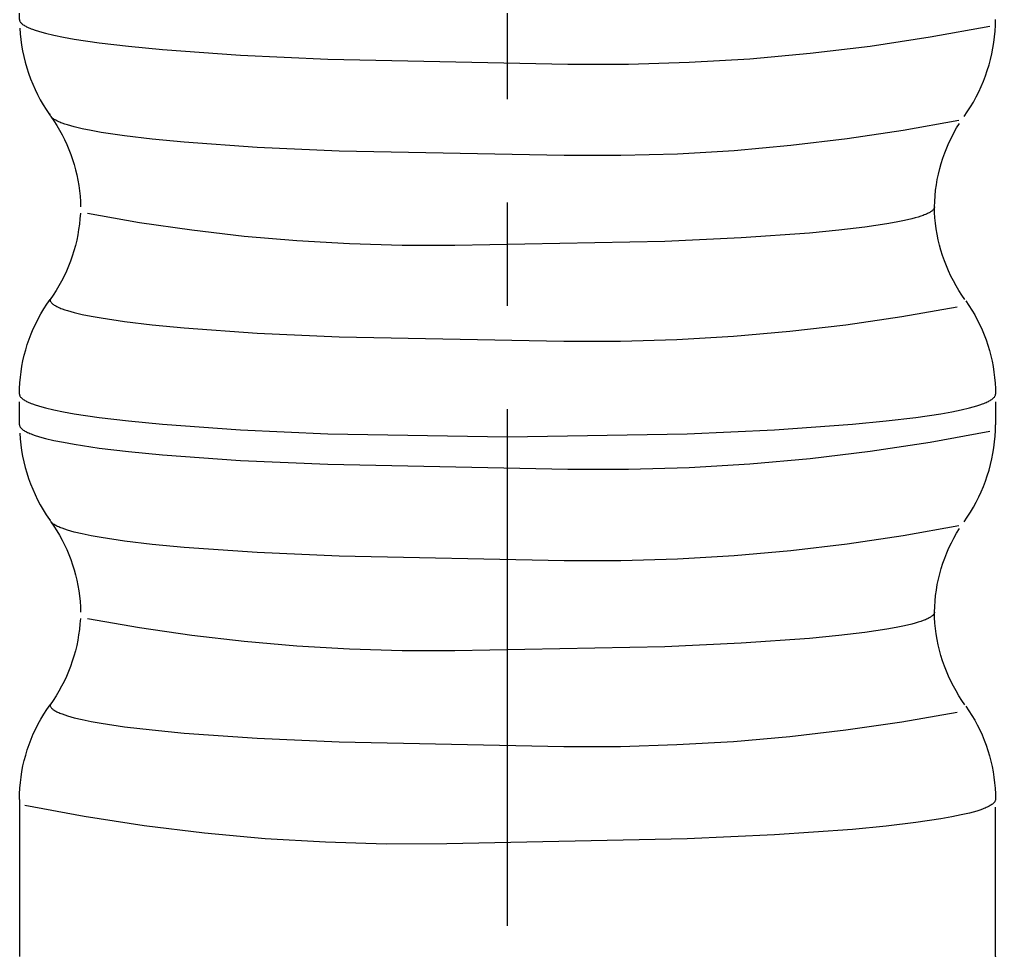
# Model space of a CAD drawing. Header units: millimetres. Extents: x 601 to 1195, y -13 to 407.
# Drawn here: x 1070.05 to 1082.05, y 47.28 to 58.8 of the extents above; entities that cross this region are included whole.
import ezdxf

# ---------------------------------------------------------------- set-up
doc = ezdxf.new("R2010")
doc.units = ezdxf.units.MM
doc.header["$LTSCALE"] = 0.1
doc.linetypes.add('CENTERX2', pattern=[101.6, 63.5, -12.7, 12.7, -12.7])
for name, color, linetype in [('CENTER', 1, 'CENTERX2'), ('MAKE2D ______', 7, 'Continuous'), ('MAKE2D ______ - TANGENT', 7, 'Continuous')]:
    doc.layers.add(name, color=color, linetype=linetype)

msp = doc.modelspace()

# ---------------------------------------------------------------- linework, layer by layer
at = {"layer": 'CENTER'}
msp.add_line((1076.047, 27.342), (1076.047, 72.446), dxfattribs=at)
at = {"layer": 'MAKE2D ______'}
for p, q in [((1070.047, 58.802), (1070.047, 62.131)), ((1082.046, 58.731), (1082.047, 58.802)), ((1070.05, 58.697), (1070.055, 58.627)), ((1082.042, 58.661), (1082.046, 58.731)), ((1070.055, 58.627), (1070.063, 58.556)), ((1082.027, 58.52), (1082.035, 58.59)), ((1082.035, 58.59), (1082.042, 58.661)), ((1070.063, 58.556), (1070.073, 58.486)), ((1070.073, 58.486), (1070.085, 58.416)), ((1082.002, 58.381), (1082.016, 58.45)), ((1082.016, 58.45), (1082.027, 58.52)), ((1070.085, 58.416), (1070.1, 58.346)), ((1070.1, 58.346), (1070.117, 58.277)), ((1081.986, 58.312), (1082.002, 58.381)), ((1070.117, 58.277), (1070.137, 58.209)), ((1070.137, 58.209), (1070.159, 58.141)), ((1081.947, 58.176), (1081.968, 58.244)), ((1081.968, 58.244), (1081.986, 58.312)), ((1070.159, 58.141), (1070.183, 58.074)), ((1081.899, 58.043), (1081.924, 58.109)), ((1081.924, 58.109), (1081.947, 58.176)), ((1070.183, 58.074), (1070.21, 58.009)), ((1070.21, 58.009), (1070.238, 57.944)), ((1081.842, 57.914), (1081.871, 57.978)), ((1081.871, 57.978), (1081.899, 58.043)), ((1070.238, 57.944), (1070.27, 57.88)), ((1070.27, 57.88), (1070.303, 57.817)), ((1081.776, 57.788), (1081.81, 57.85)), ((1081.81, 57.85), (1081.842, 57.914)), ((1070.303, 57.817), (1070.338, 57.755)), ((1070.338, 57.755), (1070.376, 57.695)), ((1081.701, 57.668), (1081.74, 57.728)), ((1081.74, 57.728), (1081.776, 57.788)), ((1070.376, 57.695), (1070.415, 57.636)), ((1070.433, 57.61), (1070.471, 57.556)), ((1081.661, 57.61), (1081.701, 57.668)), ((1070.471, 57.556), (1070.506, 57.5)), ((1070.506, 57.5), (1070.54, 57.443)), ((1081.569, 57.469), (1081.604, 57.526)), ((1070.54, 57.443), (1070.571, 57.385)), ((1070.571, 57.385), (1070.601, 57.327)), ((1081.505, 57.349), (1081.536, 57.409)), ((1081.536, 57.409), (1081.569, 57.469)), ((1070.601, 57.327), (1070.629, 57.267)), ((1070.629, 57.267), (1070.654, 57.206)), ((1081.448, 57.226), (1081.475, 57.288)), ((1081.475, 57.288), (1081.505, 57.349)), ((1070.654, 57.206), (1070.678, 57.144)), ((1070.678, 57.144), (1070.7, 57.082)), ((1081.401, 57.099), (1081.423, 57.163)), ((1081.423, 57.163), (1081.448, 57.226)), ((1070.7, 57.082), (1070.719, 57.019)), ((1070.719, 57.019), (1070.736, 56.956)), ((1081.362, 56.969), (1081.38, 57.034)), ((1081.38, 57.034), (1081.401, 57.099)), ((1070.736, 56.956), (1070.752, 56.891)), ((1070.752, 56.891), (1070.765, 56.827)), ((1081.332, 56.837), (1081.346, 56.903)), ((1081.346, 56.903), (1081.362, 56.969)), ((1070.765, 56.827), (1070.775, 56.762)), ((1070.775, 56.762), (1070.784, 56.697)), ((1081.311, 56.703), (1081.32, 56.77)), ((1081.32, 56.77), (1081.332, 56.837)), ((1070.784, 56.697), (1070.791, 56.631)), ((1081.304, 56.635), (1081.311, 56.703)), ((1070.791, 56.631), (1070.795, 56.565)), ((1070.795, 56.565), (1070.797, 56.499)), ((1081.297, 56.5), (1081.3, 56.567)), ((1081.3, 56.567), (1081.304, 56.635)), ((1071.523, 56.305), (1070.885, 56.416)), ((1081.172, 56.4), (1081.158, 56.395)), ((1081.186, 56.406), (1081.172, 56.4)), ((1081.198, 56.411), (1081.186, 56.406)), ((1081.21, 56.416), (1081.198, 56.411)), ((1081.221, 56.422), (1081.21, 56.416)), ((1081.231, 56.427), (1081.221, 56.422)), ((1081.24, 56.432), (1081.231, 56.427)), ((1081.249, 56.438), (1081.24, 56.432)), ((1081.257, 56.443), (1081.249, 56.438)), ((1081.264, 56.448), (1081.257, 56.443)), ((1081.27, 56.453), (1081.264, 56.448)), ((1081.276, 56.459), (1081.27, 56.453)), ((1081.281, 56.464), (1081.276, 56.459)), ((1081.285, 56.469), (1081.281, 56.464)), ((1081.289, 56.474), (1081.285, 56.469)), ((1081.292, 56.479), (1081.289, 56.474)), ((1081.294, 56.484), (1081.292, 56.479)), ((1081.296, 56.49), (1081.294, 56.484)), ((1081.297, 56.495), (1081.296, 56.49)), ((1081.297, 56.5), (1081.297, 56.495)), ((1072.164, 56.212), (1071.523, 56.305)), ((1080.711, 56.29), (1080.442, 56.249)), ((1080.826, 56.31), (1080.711, 56.29)), ((1080.929, 56.331), (1080.826, 56.31)), ((1081.018, 56.352), (1080.929, 56.331)), ((1081.058, 56.363), (1081.018, 56.352)), ((1081.095, 56.374), (1081.058, 56.363)), ((1081.128, 56.384), (1081.095, 56.374)), ((1081.158, 56.395), (1081.128, 56.384)), ((1072.809, 56.137), (1072.164, 56.212)), ((1079.76, 56.176), (1078.92, 56.117)), ((1080.123, 56.211), (1079.76, 56.176)), ((1080.442, 56.249), (1080.123, 56.211)), ((1073.455, 56.081), (1072.809, 56.137)), ((1074.103, 56.043), (1073.455, 56.081)), ((1074.752, 56.024), (1074.103, 56.043)), ((1077.98, 56.074), (1075.4, 56.024)), ((1078.92, 56.117), (1077.98, 56.074)), ((1075.4, 56.024), (1074.752, 56.024)), ((1070.047, 53.821), (1070.047, 54.102)), ((1082.047, 54.102), (1082.047, 53.821)), ((1082.046, 53.75), (1082.047, 53.821)), ((1070.05, 53.717), (1070.055, 53.646)), ((1070.055, 53.646), (1070.063, 53.575)), ((1082.035, 53.609), (1082.042, 53.68)), ((1082.042, 53.68), (1082.046, 53.75)), ((1070.063, 53.575), (1070.073, 53.505)), ((1082.016, 53.469), (1082.027, 53.539)), ((1082.027, 53.539), (1082.035, 53.609)), ((1070.073, 53.505), (1070.085, 53.435)), ((1070.085, 53.435), (1070.1, 53.365)), ((1082.002, 53.4), (1082.016, 53.469)), ((1070.1, 53.365), (1070.117, 53.296)), ((1070.117, 53.296), (1070.137, 53.228)), ((1081.968, 53.263), (1081.986, 53.331)), ((1081.986, 53.331), (1082.002, 53.4)), ((1070.137, 53.228), (1070.159, 53.16)), ((1070.159, 53.16), (1070.183, 53.093)), ((1081.924, 53.128), (1081.947, 53.195)), ((1081.947, 53.195), (1081.968, 53.263)), ((1070.183, 53.093), (1070.21, 53.028)), ((1081.871, 52.997), (1081.899, 53.062)), ((1081.899, 53.062), (1081.924, 53.128)), ((1070.21, 53.028), (1070.238, 52.963)), ((1070.238, 52.963), (1070.27, 52.899)), ((1081.81, 52.869), (1081.842, 52.933)), ((1081.842, 52.933), (1081.871, 52.997)), ((1070.27, 52.899), (1070.303, 52.836)), ((1070.303, 52.836), (1070.338, 52.774)), ((1081.74, 52.747), (1081.776, 52.807)), ((1081.776, 52.807), (1081.81, 52.869)), ((1070.338, 52.774), (1070.376, 52.714)), ((1070.376, 52.714), (1070.415, 52.655)), ((1081.661, 52.629), (1081.701, 52.687)), ((1081.701, 52.687), (1081.74, 52.747)), ((1070.433, 52.629), (1070.471, 52.575)), ((1070.471, 52.575), (1070.506, 52.519)), ((1070.506, 52.519), (1070.54, 52.462)), ((1070.54, 52.462), (1070.571, 52.404)), ((1081.536, 52.428), (1081.569, 52.488)), ((1081.569, 52.488), (1081.604, 52.545)), ((1070.571, 52.404), (1070.601, 52.346)), ((1070.601, 52.346), (1070.629, 52.286)), ((1081.475, 52.307), (1081.505, 52.368)), ((1081.505, 52.368), (1081.536, 52.428)), ((1070.629, 52.286), (1070.654, 52.225)), ((1070.654, 52.225), (1070.678, 52.164)), ((1081.423, 52.182), (1081.448, 52.245)), ((1081.448, 52.245), (1081.475, 52.307)), ((1070.678, 52.164), (1070.7, 52.101)), ((1070.7, 52.101), (1070.719, 52.038)), ((1081.38, 52.053), (1081.401, 52.118)), ((1081.401, 52.118), (1081.423, 52.182)), ((1070.719, 52.038), (1070.736, 51.975)), ((1070.736, 51.975), (1070.752, 51.911)), ((1081.346, 51.922), (1081.362, 51.988)), ((1081.362, 51.988), (1081.38, 52.053)), ((1070.752, 51.911), (1070.765, 51.846)), ((1070.765, 51.846), (1070.775, 51.781)), ((1081.32, 51.789), (1081.332, 51.856)), ((1081.332, 51.856), (1081.346, 51.922)), ((1070.775, 51.781), (1070.784, 51.716)), ((1081.304, 51.654), (1081.311, 51.722)), ((1081.311, 51.722), (1081.32, 51.789)), ((1070.784, 51.716), (1070.791, 51.65)), ((1070.791, 51.65), (1070.795, 51.584)), ((1081.3, 51.587), (1081.304, 51.654)), ((1070.795, 51.584), (1070.797, 51.518)), ((1081.281, 51.483), (1081.276, 51.478)), ((1081.285, 51.488), (1081.281, 51.483)), ((1081.289, 51.493), (1081.285, 51.488)), ((1081.292, 51.498), (1081.289, 51.493)), ((1081.294, 51.503), (1081.292, 51.498)), ((1081.296, 51.509), (1081.294, 51.503)), ((1081.297, 51.514), (1081.296, 51.509)), ((1081.297, 51.519), (1081.3, 51.587)), ((1081.297, 51.519), (1081.297, 51.514)), ((1071.523, 51.324), (1070.885, 51.435)), ((1081.018, 51.371), (1080.929, 51.35)), ((1081.058, 51.382), (1081.018, 51.371)), ((1081.095, 51.393), (1081.058, 51.382)), ((1081.128, 51.403), (1081.095, 51.393)), ((1081.158, 51.414), (1081.128, 51.403)), ((1081.172, 51.419), (1081.158, 51.414)), ((1081.186, 51.425), (1081.172, 51.419)), ((1081.198, 51.43), (1081.186, 51.425)), ((1081.21, 51.435), (1081.198, 51.43)), ((1081.221, 51.441), (1081.21, 51.435)), ((1081.231, 51.446), (1081.221, 51.441)), ((1081.24, 51.451), (1081.231, 51.446)), ((1081.249, 51.457), (1081.24, 51.451)), ((1081.257, 51.462), (1081.249, 51.457)), ((1081.264, 51.467), (1081.257, 51.462)), ((1081.27, 51.472), (1081.264, 51.467)), ((1081.276, 51.478), (1081.27, 51.472)), ((1072.164, 51.231), (1071.523, 51.324)), ((1080.442, 51.268), (1080.123, 51.23)), ((1080.711, 51.309), (1080.442, 51.268)), ((1080.826, 51.329), (1080.711, 51.309)), ((1080.929, 51.35), (1080.826, 51.329)), ((1072.809, 51.156), (1072.164, 51.231)), ((1073.455, 51.1), (1072.809, 51.156)), ((1078.92, 51.136), (1077.98, 51.093)), ((1079.76, 51.195), (1078.92, 51.136)), ((1080.123, 51.23), (1079.76, 51.195)), ((1074.103, 51.062), (1073.455, 51.1)), ((1074.752, 51.043), (1074.103, 51.062)), ((1075.4, 51.043), (1074.752, 51.043)), ((1077.98, 51.093), (1075.4, 51.043)), ((1070.047, 49.216), (1070.047, 47.285)), ((1082.047, 47.285), (1082.047, 49.119))]:
    msp.add_line(p, q, dxfattribs=at)
at = {"layer": 'MAKE2D ______ - TANGENT'}
for p, q in [((1070.047, 58.802), (1070.048, 58.796)), ((1070.048, 58.796), (1070.049, 58.791)), ((1070.049, 58.791), (1070.051, 58.785)), ((1070.051, 58.785), (1070.053, 58.779)), ((1070.053, 58.779), (1070.057, 58.773)), ((1070.057, 58.773), (1070.061, 58.767)), ((1070.061, 58.767), (1070.066, 58.761)), ((1070.066, 58.761), (1070.071, 58.755)), ((1070.071, 58.755), (1070.078, 58.749)), ((1070.078, 58.749), (1070.085, 58.743)), ((1070.085, 58.743), (1070.094, 58.737)), ((1070.094, 58.737), (1070.103, 58.731)), ((1070.103, 58.731), (1070.113, 58.725)), ((1070.113, 58.725), (1070.123, 58.719)), ((1070.123, 58.719), (1070.135, 58.713)), ((1070.135, 58.713), (1070.147, 58.707)), ((1070.147, 58.707), (1070.161, 58.701)), ((1070.161, 58.701), (1070.175, 58.695)), ((1070.175, 58.695), (1070.19, 58.689)), ((1070.19, 58.689), (1070.206, 58.683)), ((1070.206, 58.683), (1070.241, 58.67)), ((1081.245, 58.588), (1081.976, 58.722)), ((1070.241, 58.67), (1070.279, 58.658)), ((1070.279, 58.658), (1070.321, 58.646)), ((1070.321, 58.646), (1070.366, 58.634)), ((1070.366, 58.634), (1070.468, 58.61)), ((1070.468, 58.61), (1070.586, 58.586)), ((1070.586, 58.586), (1070.718, 58.562)), ((1070.718, 58.562), (1071.025, 58.516)), ((1080.508, 58.476), (1081.245, 58.588)), ((1071.025, 58.516), (1071.389, 58.473)), ((1071.389, 58.473), (1071.805, 58.432)), ((1079.768, 58.387), (1080.508, 58.476)), ((1071.805, 58.432), (1072.764, 58.364)), ((1072.764, 58.364), (1073.839, 58.316)), ((1078.281, 58.276), (1079.025, 58.32)), ((1079.025, 58.32), (1079.768, 58.387)), ((1073.839, 58.316), (1076.791, 58.255)), ((1076.791, 58.255), (1077.536, 58.254)), ((1077.536, 58.254), (1078.281, 58.276)), ((1070.423, 57.635), (1070.422, 57.641)), ((1070.424, 57.63), (1070.423, 57.635)), ((1070.425, 57.624), (1070.424, 57.63)), ((1070.428, 57.619), (1070.425, 57.624)), ((1070.431, 57.613), (1070.428, 57.619)), ((1070.435, 57.608), (1070.431, 57.613)), ((1070.44, 57.602), (1070.435, 57.608)), ((1070.445, 57.597), (1070.44, 57.602)), ((1070.451, 57.591), (1070.445, 57.597)), ((1070.458, 57.585), (1070.451, 57.591)), ((1070.466, 57.58), (1070.458, 57.585)), ((1070.474, 57.574), (1070.466, 57.58)), ((1070.484, 57.568), (1070.474, 57.574)), ((1070.494, 57.563), (1070.484, 57.568)), ((1070.504, 57.557), (1070.494, 57.563)), ((1070.516, 57.551), (1070.504, 57.557)), ((1070.529, 57.546), (1070.516, 57.551)), ((1070.542, 57.54), (1070.529, 57.546)), ((1070.556, 57.534), (1070.542, 57.54)), ((1070.571, 57.529), (1070.556, 57.534)), ((1070.603, 57.517), (1070.571, 57.529)), ((1070.639, 57.506), (1070.603, 57.517)), ((1070.679, 57.494), (1070.639, 57.506)), ((1070.721, 57.483), (1070.679, 57.494)), ((1070.817, 57.46), (1070.721, 57.483)), ((1081.597, 57.561), (1080.912, 57.437)), ((1070.927, 57.438), (1070.817, 57.46)), ((1071.051, 57.415), (1070.927, 57.438)), ((1071.339, 57.372), (1071.051, 57.415)), ((1071.68, 57.332), (1071.339, 57.372)), ((1080.912, 57.437), (1080.222, 57.334)), ((1072.07, 57.294), (1071.68, 57.332)), ((1072.969, 57.23), (1072.07, 57.294)), ((1079.529, 57.252), (1078.834, 57.19)), ((1080.222, 57.334), (1079.529, 57.252)), ((1073.977, 57.185), (1072.969, 57.23)), ((1076.743, 57.129), (1073.977, 57.185)), ((1077.44, 57.129), (1076.743, 57.129)), ((1078.137, 57.149), (1077.44, 57.129)), ((1078.834, 57.19), (1078.137, 57.149)), ((1070.795, 56.421), (1070.79, 56.354)), ((1081.299, 56.432), (1081.297, 56.5)), ((1081.303, 56.364), (1081.299, 56.432)), ((1070.783, 56.287), (1070.774, 56.221)), ((1070.79, 56.354), (1070.783, 56.287)), ((1081.31, 56.297), (1081.303, 56.364)), ((1081.319, 56.23), (1081.31, 56.297)), ((1070.774, 56.221), (1070.763, 56.154)), ((1081.33, 56.163), (1081.319, 56.23)), ((1081.343, 56.096), (1081.33, 56.163)), ((1070.75, 56.089), (1070.734, 56.023)), ((1070.763, 56.154), (1070.75, 56.089)), ((1081.359, 56.03), (1081.343, 56.096)), ((1070.716, 55.959), (1070.696, 55.895)), ((1070.734, 56.023), (1070.716, 55.959)), ((1081.376, 55.965), (1081.359, 56.03)), ((1081.397, 55.9), (1081.376, 55.965)), ((1070.674, 55.831), (1070.65, 55.769)), ((1070.696, 55.895), (1070.674, 55.831)), ((1081.419, 55.836), (1081.397, 55.9)), ((1081.443, 55.773), (1081.419, 55.836)), ((1070.623, 55.707), (1070.595, 55.646)), ((1070.65, 55.769), (1070.623, 55.707)), ((1081.47, 55.711), (1081.443, 55.773)), ((1081.498, 55.649), (1081.47, 55.711)), ((1070.564, 55.587), (1070.531, 55.528)), ((1070.595, 55.646), (1070.564, 55.587)), ((1081.529, 55.589), (1081.498, 55.649)), ((1081.562, 55.529), (1081.529, 55.589)), ((1070.497, 55.47), (1070.461, 55.414)), ((1070.531, 55.528), (1070.497, 55.47)), ((1081.597, 55.471), (1081.562, 55.529)), ((1081.634, 55.414), (1081.597, 55.471)), ((1070.383, 55.302), (1070.422, 55.359)), ((1070.461, 55.414), (1070.422, 55.359)), ((1070.422, 55.359), (1070.423, 55.353)), ((1070.423, 55.353), (1070.424, 55.348)), ((1070.424, 55.348), (1070.425, 55.342)), ((1070.425, 55.342), (1070.428, 55.337)), ((1070.428, 55.337), (1070.431, 55.331)), ((1070.431, 55.331), (1070.435, 55.326)), ((1070.435, 55.326), (1070.44, 55.32)), ((1070.44, 55.32), (1070.445, 55.315)), ((1081.672, 55.359), (1081.634, 55.414)), ((1081.683, 55.343), (1081.721, 55.287)), ((1070.31, 55.185), (1070.346, 55.244)), ((1070.346, 55.244), (1070.383, 55.302)), ((1070.445, 55.315), (1070.451, 55.309)), ((1070.451, 55.309), (1070.458, 55.303)), ((1070.458, 55.303), (1070.466, 55.298)), ((1070.466, 55.298), (1070.474, 55.292)), ((1070.474, 55.292), (1070.484, 55.287)), ((1070.484, 55.287), (1070.494, 55.281)), ((1070.494, 55.281), (1070.504, 55.275)), ((1070.504, 55.275), (1070.516, 55.27)), ((1070.516, 55.27), (1070.529, 55.264)), ((1070.529, 55.264), (1070.542, 55.258)), ((1070.542, 55.258), (1070.556, 55.252)), ((1070.556, 55.252), (1070.571, 55.247)), ((1070.571, 55.247), (1070.603, 55.235)), ((1070.603, 55.235), (1070.639, 55.224)), ((1070.639, 55.224), (1070.679, 55.212)), ((1070.679, 55.212), (1070.721, 55.201)), ((1070.721, 55.201), (1070.817, 55.178)), ((1080.895, 55.15), (1081.578, 55.27)), ((1081.721, 55.287), (1081.758, 55.23)), ((1081.758, 55.23), (1081.792, 55.171)), ((1070.246, 55.063), (1070.277, 55.125)), ((1070.277, 55.125), (1070.31, 55.185)), ((1070.817, 55.178), (1070.927, 55.156)), ((1070.927, 55.156), (1071.051, 55.134)), ((1071.051, 55.134), (1071.339, 55.09)), ((1071.339, 55.09), (1071.68, 55.05)), ((1080.208, 55.05), (1080.895, 55.15)), ((1081.792, 55.171), (1081.824, 55.112)), ((1081.824, 55.112), (1081.854, 55.051)), ((1070.19, 54.937), (1070.217, 55.001)), ((1070.217, 55.001), (1070.246, 55.063)), ((1071.68, 55.05), (1072.07, 55.012)), ((1072.07, 55.012), (1072.969, 54.948)), ((1078.824, 54.91), (1079.517, 54.97)), ((1079.517, 54.97), (1080.208, 55.05)), ((1081.854, 55.051), (1081.882, 54.989)), ((1081.882, 54.989), (1081.908, 54.926)), ((1070.143, 54.807), (1070.166, 54.873)), ((1070.166, 54.873), (1070.19, 54.937)), ((1072.969, 54.948), (1073.977, 54.903)), ((1073.977, 54.903), (1076.741, 54.849)), ((1076.741, 54.849), (1077.435, 54.849)), ((1077.435, 54.849), (1078.13, 54.87)), ((1078.13, 54.87), (1078.824, 54.91)), ((1081.908, 54.926), (1081.932, 54.863)), ((1081.932, 54.863), (1081.954, 54.799)), ((1070.106, 54.675), (1070.123, 54.742)), ((1070.123, 54.742), (1070.143, 54.807)), ((1081.954, 54.799), (1081.973, 54.734)), ((1081.973, 54.734), (1081.991, 54.668)), ((1070.077, 54.54), (1070.09, 54.608)), ((1070.09, 54.608), (1070.106, 54.675)), ((1081.991, 54.668), (1082.006, 54.602)), ((1082.006, 54.602), (1082.018, 54.535)), ((1070.066, 54.472), (1070.077, 54.54)), ((1082.018, 54.535), (1082.029, 54.468)), ((1070.052, 54.335), (1070.058, 54.404)), ((1070.058, 54.404), (1070.066, 54.472)), ((1082.029, 54.468), (1082.037, 54.401)), ((1082.037, 54.401), (1082.043, 54.333)), ((1070.047, 54.197), (1070.048, 54.266)), ((1070.048, 54.266), (1070.052, 54.335)), ((1082.043, 54.333), (1082.046, 54.265)), ((1082.046, 54.265), (1082.047, 54.197)), ((1070.047, 54.197), (1070.048, 54.191)), ((1070.048, 54.191), (1070.049, 54.186)), ((1070.049, 54.186), (1070.051, 54.18)), ((1070.051, 54.18), (1070.053, 54.174)), ((1070.053, 54.174), (1070.057, 54.168)), ((1070.057, 54.168), (1070.061, 54.162)), ((1070.061, 54.162), (1070.066, 54.156)), ((1070.066, 54.156), (1070.071, 54.15)), ((1070.071, 54.15), (1070.078, 54.144)), ((1070.078, 54.144), (1070.085, 54.138)), ((1070.085, 54.138), (1070.094, 54.132)), ((1070.094, 54.132), (1070.103, 54.126)), ((1070.103, 54.126), (1070.113, 54.12)), ((1070.113, 54.12), (1070.123, 54.114)), ((1081.971, 54.114), (1081.982, 54.12)), ((1081.982, 54.12), (1081.992, 54.126)), ((1081.992, 54.126), (1082.001, 54.132)), ((1082.001, 54.132), (1082.009, 54.138)), ((1082.009, 54.138), (1082.016, 54.144)), ((1082.016, 54.144), (1082.023, 54.15)), ((1082.023, 54.15), (1082.029, 54.156)), ((1082.029, 54.156), (1082.034, 54.162)), ((1082.034, 54.162), (1082.038, 54.168)), ((1082.038, 54.168), (1082.041, 54.174)), ((1082.041, 54.174), (1082.044, 54.18)), ((1082.044, 54.18), (1082.046, 54.186)), ((1082.046, 54.186), (1082.047, 54.191)), ((1082.047, 54.191), (1082.047, 54.197)), ((1070.123, 54.114), (1070.135, 54.108)), ((1070.135, 54.108), (1070.147, 54.102)), ((1070.147, 54.102), (1070.161, 54.096)), ((1070.161, 54.096), (1070.175, 54.09)), ((1070.175, 54.09), (1070.19, 54.084)), ((1070.19, 54.084), (1070.206, 54.078)), ((1070.206, 54.078), (1070.241, 54.066)), ((1070.241, 54.066), (1070.279, 54.053)), ((1070.279, 54.053), (1070.321, 54.041)), ((1070.321, 54.041), (1070.366, 54.029)), ((1070.366, 54.029), (1070.468, 54.005)), ((1070.468, 54.005), (1070.586, 53.981)), ((1081.509, 53.981), (1081.626, 54.005)), ((1081.626, 54.005), (1081.728, 54.029)), ((1081.728, 54.029), (1081.774, 54.041)), ((1081.774, 54.041), (1081.816, 54.053)), ((1081.816, 54.053), (1081.854, 54.066)), ((1081.854, 54.066), (1081.888, 54.078)), ((1081.888, 54.078), (1081.904, 54.084)), ((1081.904, 54.084), (1081.92, 54.09)), ((1081.92, 54.09), (1081.934, 54.096)), ((1081.934, 54.096), (1081.947, 54.102)), ((1081.947, 54.102), (1081.96, 54.108)), ((1081.96, 54.108), (1081.971, 54.114)), ((1070.586, 53.981), (1070.718, 53.957)), ((1070.718, 53.957), (1071.025, 53.911)), ((1071.025, 53.911), (1071.389, 53.868)), ((1080.705, 53.868), (1081.069, 53.911)), ((1081.069, 53.911), (1081.377, 53.957)), ((1081.377, 53.957), (1081.509, 53.981)), ((1070.047, 53.821), (1070.048, 53.815)), ((1070.048, 53.815), (1070.049, 53.81)), ((1070.049, 53.81), (1070.051, 53.804)), ((1070.051, 53.804), (1070.053, 53.798)), ((1070.053, 53.798), (1070.057, 53.792)), ((1070.057, 53.792), (1070.061, 53.786)), ((1070.061, 53.786), (1070.066, 53.78)), ((1070.066, 53.78), (1070.071, 53.774)), ((1070.071, 53.774), (1070.078, 53.768)), ((1070.078, 53.768), (1070.085, 53.762)), ((1070.085, 53.762), (1070.094, 53.756)), ((1071.389, 53.868), (1071.805, 53.827)), ((1071.805, 53.827), (1072.764, 53.76)), ((1079.33, 53.76), (1080.29, 53.827)), ((1080.29, 53.827), (1080.705, 53.868)), ((1070.094, 53.756), (1070.103, 53.75)), ((1070.103, 53.75), (1070.113, 53.744)), ((1070.113, 53.744), (1070.123, 53.738)), ((1070.123, 53.738), (1070.135, 53.732)), ((1070.135, 53.732), (1070.147, 53.726)), ((1070.147, 53.726), (1070.161, 53.72)), ((1070.161, 53.72), (1070.175, 53.714)), ((1070.175, 53.714), (1070.19, 53.708)), ((1070.19, 53.708), (1070.206, 53.702)), ((1070.206, 53.702), (1070.241, 53.689)), ((1070.241, 53.689), (1070.279, 53.677)), ((1070.279, 53.677), (1070.321, 53.665)), ((1070.321, 53.665), (1070.366, 53.653)), ((1070.366, 53.653), (1070.468, 53.629)), ((1072.764, 53.76), (1073.839, 53.711)), ((1073.839, 53.711), (1076.047, 53.674)), ((1076.047, 53.674), (1078.256, 53.711)), ((1078.256, 53.711), (1079.33, 53.76)), ((1081.245, 53.607), (1081.976, 53.741)), ((1070.468, 53.629), (1070.586, 53.605)), ((1070.586, 53.605), (1070.718, 53.581)), ((1070.718, 53.581), (1071.025, 53.535)), ((1071.025, 53.535), (1071.389, 53.492)), ((1080.508, 53.495), (1081.245, 53.607)), ((1071.389, 53.492), (1071.805, 53.451)), ((1071.805, 53.451), (1072.764, 53.383)), ((1079.025, 53.339), (1079.768, 53.406)), ((1079.768, 53.406), (1080.508, 53.495)), ((1072.764, 53.383), (1073.839, 53.335)), ((1073.839, 53.335), (1076.791, 53.274)), ((1077.536, 53.273), (1078.281, 53.295)), ((1078.281, 53.295), (1079.025, 53.339)), ((1076.791, 53.274), (1077.536, 53.273)), ((1070.423, 52.654), (1070.422, 52.66)), ((1070.424, 52.649), (1070.423, 52.654)), ((1070.425, 52.643), (1070.424, 52.649)), ((1070.428, 52.638), (1070.425, 52.643)), ((1070.431, 52.632), (1070.428, 52.638)), ((1070.435, 52.627), (1070.431, 52.632)), ((1070.44, 52.621), (1070.435, 52.627)), ((1070.445, 52.616), (1070.44, 52.621)), ((1070.451, 52.61), (1070.445, 52.616)), ((1070.458, 52.604), (1070.451, 52.61)), ((1070.466, 52.599), (1070.458, 52.604)), ((1070.474, 52.593), (1070.466, 52.599)), ((1070.484, 52.588), (1070.474, 52.593)), ((1070.494, 52.582), (1070.484, 52.588)), ((1070.504, 52.576), (1070.494, 52.582)), ((1070.516, 52.57), (1070.504, 52.576)), ((1070.529, 52.565), (1070.516, 52.57)), ((1070.542, 52.559), (1070.529, 52.565)), ((1081.597, 52.58), (1080.912, 52.456)), ((1070.556, 52.553), (1070.542, 52.559)), ((1070.571, 52.548), (1070.556, 52.553)), ((1070.603, 52.536), (1070.571, 52.548)), ((1070.639, 52.525), (1070.603, 52.536)), ((1070.679, 52.513), (1070.639, 52.525)), ((1070.721, 52.502), (1070.679, 52.513)), ((1070.817, 52.479), (1070.721, 52.502)), ((1070.927, 52.457), (1070.817, 52.479)), ((1071.051, 52.435), (1070.927, 52.457)), ((1080.912, 52.456), (1080.222, 52.353)), ((1071.339, 52.391), (1071.051, 52.435)), ((1071.68, 52.351), (1071.339, 52.391)), ((1072.07, 52.313), (1071.68, 52.351)), ((1080.222, 52.353), (1079.529, 52.271)), ((1072.969, 52.249), (1072.07, 52.313)), ((1073.977, 52.204), (1072.969, 52.249)), ((1076.743, 52.148), (1073.977, 52.204)), ((1078.834, 52.209), (1078.137, 52.168)), ((1079.529, 52.271), (1078.834, 52.209)), ((1077.44, 52.148), (1076.743, 52.148)), ((1078.137, 52.168), (1077.44, 52.148)), ((1081.299, 51.451), (1081.297, 51.519)), ((1070.79, 51.373), (1070.783, 51.306)), ((1070.795, 51.44), (1070.79, 51.373)), ((1081.303, 51.383), (1081.299, 51.451)), ((1081.31, 51.316), (1081.303, 51.383)), ((1070.783, 51.306), (1070.774, 51.24)), ((1081.319, 51.249), (1081.31, 51.316)), ((1081.33, 51.182), (1081.319, 51.249)), ((1070.763, 51.173), (1070.75, 51.108)), ((1070.774, 51.24), (1070.763, 51.173)), ((1081.343, 51.115), (1081.33, 51.182)), ((1070.734, 51.042), (1070.716, 50.978)), ((1070.75, 51.108), (1070.734, 51.042)), ((1081.359, 51.049), (1081.343, 51.115)), ((1081.376, 50.984), (1081.359, 51.049)), ((1070.696, 50.914), (1070.674, 50.85)), ((1070.716, 50.978), (1070.696, 50.914)), ((1081.397, 50.919), (1081.376, 50.984)), ((1081.419, 50.855), (1081.397, 50.919)), ((1070.65, 50.788), (1070.623, 50.726)), ((1070.674, 50.85), (1070.65, 50.788)), ((1081.443, 50.792), (1081.419, 50.855)), ((1081.47, 50.73), (1081.443, 50.792)), ((1070.595, 50.665), (1070.564, 50.606)), ((1070.623, 50.726), (1070.595, 50.665)), ((1081.498, 50.668), (1081.47, 50.73)), ((1081.529, 50.608), (1081.498, 50.668)), ((1070.531, 50.547), (1070.497, 50.489)), ((1070.564, 50.606), (1070.531, 50.547)), ((1081.562, 50.549), (1081.529, 50.608)), ((1081.597, 50.49), (1081.562, 50.549)), ((1070.461, 50.433), (1070.422, 50.378)), ((1070.497, 50.489), (1070.461, 50.433)), ((1081.634, 50.433), (1081.597, 50.49)), ((1081.672, 50.378), (1081.634, 50.433)), ((1070.346, 50.263), (1070.383, 50.321)), ((1070.383, 50.321), (1070.422, 50.378)), ((1070.422, 50.378), (1070.423, 50.372)), ((1070.423, 50.372), (1070.424, 50.367)), ((1070.424, 50.367), (1070.425, 50.361)), ((1070.425, 50.361), (1070.428, 50.356)), ((1070.428, 50.356), (1070.431, 50.35)), ((1070.431, 50.35), (1070.435, 50.345)), ((1070.435, 50.345), (1070.44, 50.339)), ((1070.44, 50.339), (1070.445, 50.334)), ((1070.445, 50.334), (1070.451, 50.328)), ((1070.451, 50.328), (1070.458, 50.322)), ((1070.458, 50.322), (1070.466, 50.317)), ((1070.466, 50.317), (1070.474, 50.311)), ((1070.474, 50.311), (1070.484, 50.306)), ((1070.484, 50.306), (1070.494, 50.3)), ((1070.494, 50.3), (1070.504, 50.294)), ((1070.504, 50.294), (1070.516, 50.289)), ((1070.516, 50.289), (1070.529, 50.283)), ((1070.529, 50.283), (1070.542, 50.277)), ((1080.895, 50.169), (1081.578, 50.289)), ((1081.683, 50.363), (1081.721, 50.306)), ((1081.721, 50.306), (1081.758, 50.249)), ((1070.277, 50.144), (1070.31, 50.204)), ((1070.31, 50.204), (1070.346, 50.263)), ((1070.542, 50.277), (1070.556, 50.271)), ((1070.556, 50.271), (1070.571, 50.266)), ((1070.571, 50.266), (1070.603, 50.254)), ((1070.603, 50.254), (1070.639, 50.243)), ((1070.639, 50.243), (1070.679, 50.231)), ((1070.679, 50.231), (1070.721, 50.22)), ((1070.721, 50.22), (1070.817, 50.197)), ((1070.817, 50.197), (1070.927, 50.175)), ((1070.927, 50.175), (1071.051, 50.153)), ((1080.208, 50.069), (1080.895, 50.169)), ((1081.758, 50.249), (1081.792, 50.19)), ((1081.792, 50.19), (1081.824, 50.131)), ((1070.217, 50.02), (1070.246, 50.082)), ((1070.246, 50.082), (1070.277, 50.144)), ((1071.051, 50.153), (1071.339, 50.109)), ((1071.339, 50.109), (1071.68, 50.069)), ((1071.68, 50.069), (1072.07, 50.031)), ((1079.517, 49.989), (1080.208, 50.069)), ((1081.824, 50.131), (1081.854, 50.07)), ((1081.854, 50.07), (1081.882, 50.008)), ((1070.166, 49.892), (1070.19, 49.956)), ((1070.19, 49.956), (1070.217, 50.02)), ((1072.07, 50.031), (1072.969, 49.967)), ((1072.969, 49.967), (1073.977, 49.922)), ((1073.977, 49.922), (1076.741, 49.868)), ((1078.13, 49.889), (1078.824, 49.929)), ((1078.824, 49.929), (1079.517, 49.989)), ((1081.882, 50.008), (1081.908, 49.945)), ((1081.908, 49.945), (1081.932, 49.882)), ((1070.123, 49.761), (1070.143, 49.827)), ((1070.143, 49.827), (1070.166, 49.892)), ((1076.741, 49.868), (1077.435, 49.868)), ((1077.435, 49.868), (1078.13, 49.889)), ((1081.932, 49.882), (1081.954, 49.818)), ((1081.954, 49.818), (1081.973, 49.753)), ((1070.09, 49.627), (1070.106, 49.694)), ((1070.106, 49.694), (1070.123, 49.761)), ((1081.973, 49.753), (1081.991, 49.687)), ((1081.991, 49.687), (1082.006, 49.621)), ((1070.077, 49.559), (1070.09, 49.627)), ((1082.006, 49.621), (1082.018, 49.554)), ((1070.058, 49.423), (1070.066, 49.491)), ((1070.066, 49.491), (1070.077, 49.559)), ((1082.018, 49.554), (1082.029, 49.487)), ((1082.029, 49.487), (1082.037, 49.42)), ((1070.048, 49.285), (1070.052, 49.354)), ((1070.052, 49.354), (1070.058, 49.423)), ((1082.037, 49.42), (1082.043, 49.352)), ((1082.043, 49.352), (1082.046, 49.284)), ((1070.047, 49.216), (1070.048, 49.285)), ((1082.046, 49.205), (1082.044, 49.199)), ((1082.046, 49.284), (1082.047, 49.216)), ((1082.047, 49.21), (1082.046, 49.205)), ((1082.047, 49.216), (1082.047, 49.21)), ((1070.844, 49.004), (1070.112, 49.139)), ((1081.854, 49.085), (1081.816, 49.072)), ((1081.888, 49.097), (1081.854, 49.085)), ((1081.904, 49.103), (1081.888, 49.097)), ((1081.92, 49.109), (1081.904, 49.103)), ((1081.934, 49.115), (1081.92, 49.109)), ((1081.947, 49.121), (1081.934, 49.115)), ((1081.96, 49.127), (1081.947, 49.121)), ((1081.971, 49.133), (1081.96, 49.127)), ((1081.982, 49.139), (1081.971, 49.133)), ((1081.992, 49.145), (1081.982, 49.139)), ((1082.001, 49.151), (1081.992, 49.145)), ((1082.009, 49.157), (1082.001, 49.151)), ((1082.016, 49.163), (1082.009, 49.157)), ((1082.023, 49.169), (1082.016, 49.163)), ((1082.029, 49.175), (1082.023, 49.169)), ((1082.034, 49.181), (1082.029, 49.175)), ((1082.038, 49.187), (1082.034, 49.181)), ((1082.041, 49.193), (1082.038, 49.187)), ((1082.044, 49.199), (1082.041, 49.193)), ((1071.581, 48.891), (1070.844, 49.004)), ((1081.377, 48.976), (1081.069, 48.93)), ((1081.509, 49), (1081.377, 48.976)), ((1081.626, 49.024), (1081.509, 49)), ((1081.728, 49.048), (1081.626, 49.024)), ((1081.774, 49.06), (1081.728, 49.048)), ((1081.816, 49.072), (1081.774, 49.06)), ((1072.322, 48.801), (1071.581, 48.891)), ((1080.29, 48.846), (1079.33, 48.779)), ((1080.705, 48.887), (1080.29, 48.846)), ((1081.069, 48.93), (1080.705, 48.887)), ((1073.066, 48.733), (1072.322, 48.801)), ((1073.811, 48.689), (1073.066, 48.733)), ((1078.256, 48.73), (1075.303, 48.669)), ((1079.33, 48.779), (1078.256, 48.73)), ((1074.557, 48.667), (1073.811, 48.689)), ((1075.303, 48.669), (1074.557, 48.667)), ((1082.047, 47.285), (1082.047, 47.279))]:
    msp.add_line(p, q, dxfattribs=at)

doc.saveas('drawing.dxf')
